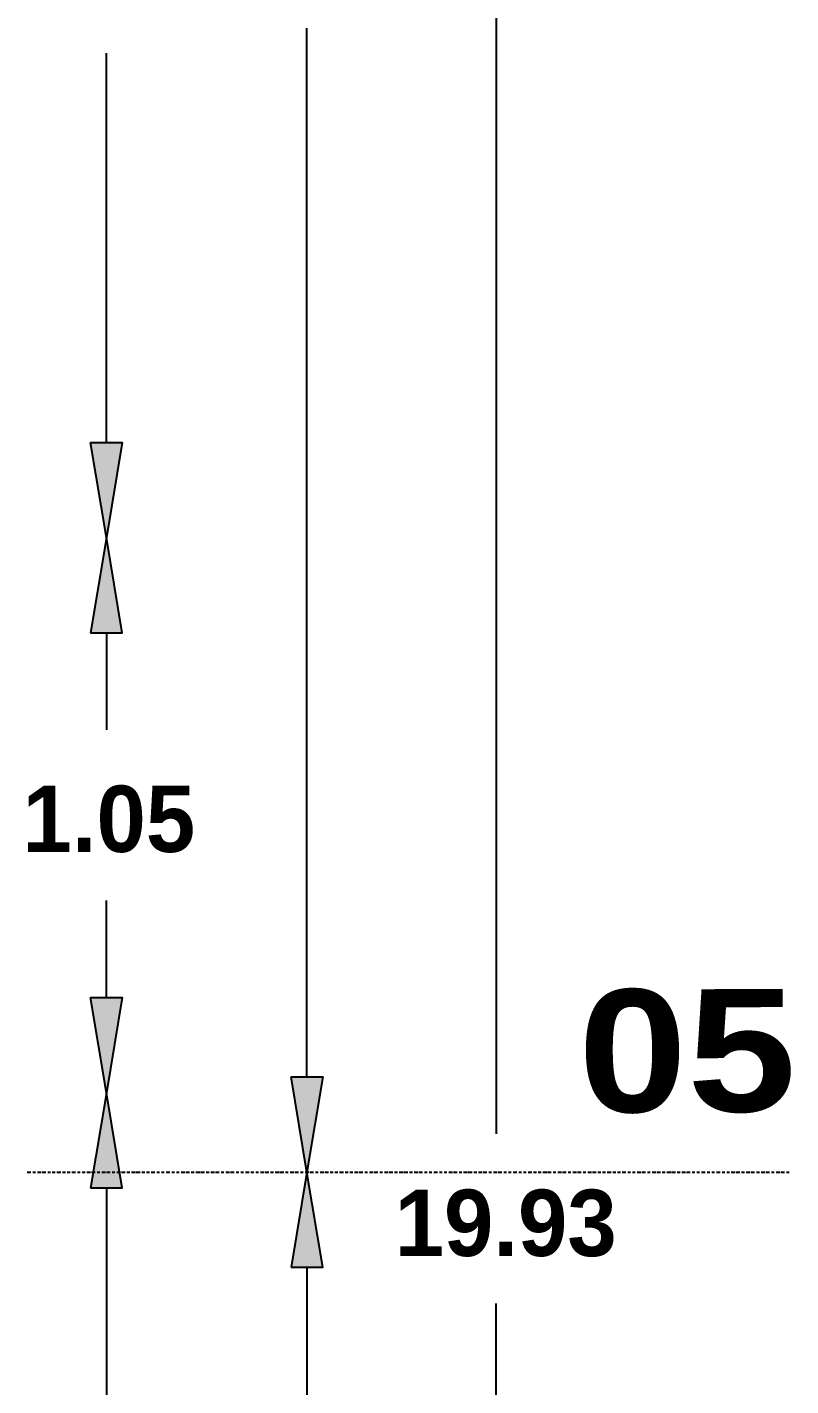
# Model space of a CAD drawing. Header units: metres. Extents: x 2.9 to 42.8, y 1.7 to 28.7.
# Drawn here: x 13.1 to 14.545, y 15.847 to 18.415 of the extents above; entities that cross this region are included whole.
import ezdxf

# ---------------------------------------------------------------- set-up
doc = ezdxf.new("R2010")
doc.units = ezdxf.units.M
for name, color, linetype in [('AMARILLO', 2, 'Continuous'), ('RELLENO_ROJO', 1, 'Continuous'), ('ROJO', 1, 'Continuous'), ('TEXTO', 7, 'Continuous')]:
    doc.layers.add(name, color=color, linetype=linetype)
doc.styles.add('Arial_Black', font='ariblk.ttf')
doc.styles.add('CityBlueprint', font='cityb___.ttf')

msp = doc.modelspace()

# ---------------------------------------------------------------- hatches: boundary and pattern name
at = {"layer": 'RELLENO_ROJO'}
h = msp.add_hatch(color=256, dxfattribs=at)
h.dxf.hatch_style = 1
h.paths.add_polyline_path([(13.2203, 17.6301), (13.2803, 17.6301), (13.2503, 17.4502), (13.2203, 17.6301)])
h = msp.add_hatch(color=256, dxfattribs=at)
h.dxf.hatch_style = 1
h.paths.add_polyline_path([(13.2203, 17.2702), (13.2803, 17.2702), (13.2503, 17.4502), (13.2203, 17.2702)])
h = msp.add_hatch(color=256, dxfattribs=at)
h.dxf.hatch_style = 1
h.paths.add_polyline_path([(13.2203, 16.5806), (13.2803, 16.5806), (13.2503, 16.4006), (13.2203, 16.5806)])
h = msp.add_hatch(color=256, dxfattribs=at)
h.dxf.hatch_style = 1
h.paths.add_polyline_path([(13.5996, 16.4306), (13.6596, 16.4306), (13.6296, 16.2507), (13.5996, 16.4306)])
h = msp.add_hatch(color=256, dxfattribs=at)
h.dxf.hatch_style = 1
h.paths.add_polyline_path([(13.2203, 16.2207), (13.2803, 16.2207), (13.2503, 16.4006), (13.2203, 16.2207)])
h = msp.add_hatch(color=256, dxfattribs=at)
h.dxf.hatch_style = 1
h.paths.add_polyline_path([(13.5996, 16.0708), (13.6596, 16.0708), (13.6296, 16.2507), (13.5996, 16.0708)])

# ---------------------------------------------------------------- linework, layer by layer
at = {"layer": 'AMARILLO', "lineweight": -3}
for points in [[(13.1004, 16.2507), (13.1075, 16.2507)], [(13.111, 16.2507), (13.1163, 16.2507)], [(13.1198, 16.2507), (13.1269, 16.2507)], [(13.1286, 16.2507), (13.1357, 16.2507)], [(13.1392, 16.2507), (13.1445, 16.2507)], [(13.148, 16.2507), (13.1533, 16.2507)], [(13.1568, 16.2507), (13.1639, 16.2507)], [(13.1674, 16.2507), (13.1727, 16.2507)], [(13.1762, 16.2507), (13.1815, 16.2507)], [(13.1851, 16.2507), (13.1921, 16.2507)], [(13.1957, 16.2507), (13.2009, 16.2507)], [(13.2045, 16.2507), (13.2098, 16.2507)], [(13.2133, 16.2507), (13.2203, 16.2507)], [(13.2221, 16.2507), (13.2292, 16.2507)], [(13.2327, 16.2507), (13.238, 16.2507)], [(13.2415, 16.2507), (13.2486, 16.2507)], [(13.2503, 16.2507), (13.2574, 16.2507)], [(13.2609, 16.2507), (13.2662, 16.2507)], [(13.2697, 16.2507), (13.2768, 16.2507)], [(13.2786, 16.2507), (13.2856, 16.2507)], [(13.2891, 16.2507), (13.2944, 16.2507)], [(13.298, 16.2507), (13.305, 16.2507)], [(13.3068, 16.2507), (13.3138, 16.2507)], [(13.3174, 16.2507), (13.3227, 16.2507)], [(13.3262, 16.2507), (13.3315, 16.2507)], [(13.335, 16.2507), (13.3421, 16.2507)], [(13.3456, 16.2507), (13.3509, 16.2507)], [(13.3544, 16.2507), (13.3597, 16.2507)], [(13.3632, 16.2507), (13.3703, 16.2507)], [(13.3738, 16.2507), (13.3791, 16.2507)], [(13.3826, 16.2507), (13.3879, 16.2507)], [(13.3914, 16.2507), (13.3985, 16.2507)], [(13.4003, 16.2507), (13.4073, 16.2507)], [(13.4108, 16.2507), (13.4161, 16.2507)], [(13.4197, 16.2507), (13.4267, 16.2507)], [(13.4285, 16.2507), (13.4355, 16.2507)], [(13.4391, 16.2507), (13.4444, 16.2507)], [(13.4479, 16.2507), (13.4549, 16.2507)], [(13.4567, 16.2507), (13.4638, 16.2507)], [(13.4673, 16.2507), (13.4726, 16.2507)], [(13.4761, 16.2507), (13.4832, 16.2507)], [(13.4849, 16.2507), (13.492, 16.2507)], [(13.4955, 16.2507), (13.5008, 16.2507)], [(13.5043, 16.2507), (13.5096, 16.2507)], [(13.5132, 16.2507), (13.5202, 16.2507)], [(13.5237, 16.2507), (13.529, 16.2507)], [(13.5326, 16.2507), (13.5378, 16.2507)], [(13.5414, 16.2507), (13.5484, 16.2507)], [(13.5502, 16.2507), (13.5573, 16.2507)], [(13.5608, 16.2507), (13.5661, 16.2507)], [(13.5696, 16.2507), (13.5767, 16.2507)], [(13.5784, 16.2507), (13.5855, 16.2507)], [(13.589, 16.2507), (13.5943, 16.2507)], [(13.5978, 16.2507), (13.6049, 16.2507)], [(13.6066, 16.2507), (13.6137, 16.2507)], [(13.6172, 16.2507), (13.6225, 16.2507)], [(13.626, 16.2507), (13.6331, 16.2507)], [(13.6349, 16.2507), (13.6419, 16.2507)], [(13.6454, 16.2507), (13.6507, 16.2507)], [(13.6543, 16.2507), (13.6613, 16.2507)], [(13.6631, 16.2507), (13.6701, 16.2507)], [(13.6737, 16.2507), (13.679, 16.2507)], [(13.6825, 16.2507), (13.6878, 16.2507)], [(13.6913, 16.2507), (13.6984, 16.2507)], [(13.7019, 16.2507), (13.7072, 16.2507)], [(13.7107, 16.2507), (13.716, 16.2507)], [(13.7195, 16.2507), (13.7266, 16.2507)], [(13.7283, 16.2507), (13.7354, 16.2507)], [(13.7389, 16.2507), (13.7442, 16.2507)], [(13.7478, 16.2507), (13.7548, 16.2507)], [(13.7566, 16.2507), (13.7636, 16.2507)], [(13.7672, 16.2507), (13.7724, 16.2507)], [(13.776, 16.2507), (13.783, 16.2507)], [(13.7848, 16.2507), (13.7918, 16.2507)], [(13.7954, 16.2507), (13.8007, 16.2507)], [(13.8042, 16.2507), (13.8112, 16.2507)], [(13.813, 16.2507), (13.8201, 16.2507)], [(13.8236, 16.2507), (13.8289, 16.2507)], [(13.8324, 16.2507), (13.8395, 16.2507)], [(13.8412, 16.2507), (13.8483, 16.2507)], [(13.8518, 16.2507), (13.8571, 16.2507)], [(13.8606, 16.2507), (13.8659, 16.2507)], [(13.8695, 16.2507), (13.8765, 16.2507)], [(13.88, 16.2507), (13.8853, 16.2507)], [(13.8889, 16.2507), (13.8942, 16.2507)], [(13.8977, 16.2507), (13.9047, 16.2507)], [(13.9065, 16.2507), (13.9136, 16.2507)], [(13.9171, 16.2507), (13.9224, 16.2507)], [(13.9259, 16.2507), (13.933, 16.2507)], [(13.9347, 16.2507), (13.9418, 16.2507)], [(13.9453, 16.2507), (13.9506, 16.2507)], [(13.9541, 16.2507), (13.9612, 16.2507)], [(13.9629, 16.2507), (13.97, 16.2507)], [(13.9735, 16.2507), (13.9788, 16.2507)], [(13.9823, 16.2507), (13.9894, 16.2507)], [(13.9912, 16.2507), (13.9982, 16.2507)], [(14.0017, 16.2507), (14.007, 16.2507)], [(14.0106, 16.2507), (14.0159, 16.2507)], [(14.0194, 16.2507), (14.0264, 16.2507)], [(14.03, 16.2507), (14.0353, 16.2507)], [(14.0388, 16.2507), (14.0441, 16.2507)], [(14.0476, 16.2507), (14.0547, 16.2507)], [(14.0582, 16.2507), (14.0635, 16.2507)], [(14.067, 16.2507), (14.0723, 16.2507)], [(14.0758, 16.2507), (14.0829, 16.2507)], [(14.0847, 16.2507), (14.0917, 16.2507)], [(14.0952, 16.2507), (14.1005, 16.2507)], [(14.1041, 16.2507), (14.1111, 16.2507)], [(14.1129, 16.2507), (14.1199, 16.2507)], [(14.1235, 16.2507), (14.1287, 16.2507)], [(14.1323, 16.2507), (14.1393, 16.2507)], [(14.1411, 16.2507), (14.1482, 16.2507)], [(14.1517, 16.2507), (14.157, 16.2507)], [(14.1605, 16.2507), (14.1676, 16.2507)], [(14.1693, 16.2507), (14.1764, 16.2507)], [(14.1799, 16.2507), (14.1852, 16.2507)], [(14.1887, 16.2507), (14.194, 16.2507)], [(14.1975, 16.2507), (14.2046, 16.2507)], [(14.2081, 16.2507), (14.2134, 16.2507)], [(14.2169, 16.2507), (14.2222, 16.2507)], [(14.2258, 16.2507), (14.2328, 16.2507)], [(14.2363, 16.2507), (14.2416, 16.2507)], [(14.2452, 16.2507), (14.2505, 16.2507)], [(14.254, 16.2507), (14.261, 16.2507)], [(14.2628, 16.2507), (14.2699, 16.2507)], [(14.2734, 16.2507), (14.2787, 16.2507)], [(14.2822, 16.2507), (14.2893, 16.2507)], [(14.291, 16.2507), (14.2981, 16.2507)], [(14.3016, 16.2507), (14.3069, 16.2507)], [(14.3104, 16.2507), (14.3175, 16.2507)], [(14.3192, 16.2507), (14.3263, 16.2507)], [(14.3298, 16.2507), (14.3351, 16.2507)], [(14.3387, 16.2507), (14.3457, 16.2507)], [(14.3475, 16.2507), (14.3545, 16.2507)], [(14.3581, 16.2507), (14.3633, 16.2507)], [(14.3669, 16.2507), (14.3722, 16.2507)], [(14.3757, 16.2507), (14.3828, 16.2507)], [(14.3863, 16.2507), (14.3916, 16.2507)], [(14.3951, 16.2507), (14.4004, 16.2507)], [(14.4039, 16.2507), (14.411, 16.2507)], [(14.4145, 16.2507), (14.4198, 16.2507)], [(14.4233, 16.2507), (14.4286, 16.2507)], [(14.4321, 16.2507), (14.4392, 16.2507)], [(14.441, 16.2507), (14.448, 16.2507)], [(14.4515, 16.2507), (14.4568, 16.2507)], [(14.4604, 16.2507), (14.4674, 16.2507)], [(14.4692, 16.2507), (14.4762, 16.2507)], [(14.4798, 16.2507), (14.4851, 16.2507)], [(14.4886, 16.2507), (14.4956, 16.2507)], [(14.4974, 16.2507), (14.5045, 16.2507)], [(14.508, 16.2507), (14.5133, 16.2507)], [(14.5168, 16.2507), (14.5239, 16.2507)], [(14.5256, 16.2507), (14.5327, 16.2507)], [(14.5362, 16.2507), (14.5415, 16.2507)]]:
    msp.add_lwpolyline(points, dxfattribs=at)
at = {"layer": 'ROJO', "lineweight": -3}
for points in [[(13.9876, 25.945), (13.9876, 16.323)], [(13.6296, 16.4306), (13.6296, 18.4132)], [(13.2503, 17.6301), (13.2503, 18.3656)], [(13.2503, 17.2702), (13.2503, 17.0868)], [(13.2503, 16.5806), (13.2503, 16.764)], [(13.2503, 16.2207), (13.2503, 15.3476)], [(13.6296, 16.0708), (13.6296, 15.0848)], [(13.9876, 6.38), (13.9876, 16.002)]]:
    msp.add_lwpolyline(points, dxfattribs=at)
for points in [[(13.2203, 17.6301), (13.2803, 17.6301), (13.2503, 17.4502)], [(13.2203, 17.2702), (13.2803, 17.2702), (13.2503, 17.4502)], [(13.2203, 16.5806), (13.2803, 16.5806), (13.2503, 16.4006)], [(13.5996, 16.4306), (13.6596, 16.4306), (13.6296, 16.2507)], [(13.2203, 16.2207), (13.2803, 16.2207), (13.2503, 16.4006)], [(13.5996, 16.0708), (13.6596, 16.0708), (13.6296, 16.2507)]]:
    msp.add_lwpolyline(points, close=True, dxfattribs=at)

# ---------------------------------------------------------------- texts
at = {"layer": 'TEXTO', "color": 2, "true_color": 0xffff00, "style": 'CityBlueprint'}
for s, p in [('1.05', (13.0916, 16.8557)), ('19.93', (13.7954, 16.092))]:
    msp.add_text(s, height=0.1255, dxfattribs=at).set_placement(p)
at = {"layer": 'TEXTO', "color": 2, "true_color": 0xffff00, "style": 'Arial_Black'}
msp.add_text('05', height=0.2318, rotation=0.236, dxfattribs=at).set_placement((14.1429, 16.3636))

doc.saveas('drawing.dxf')
